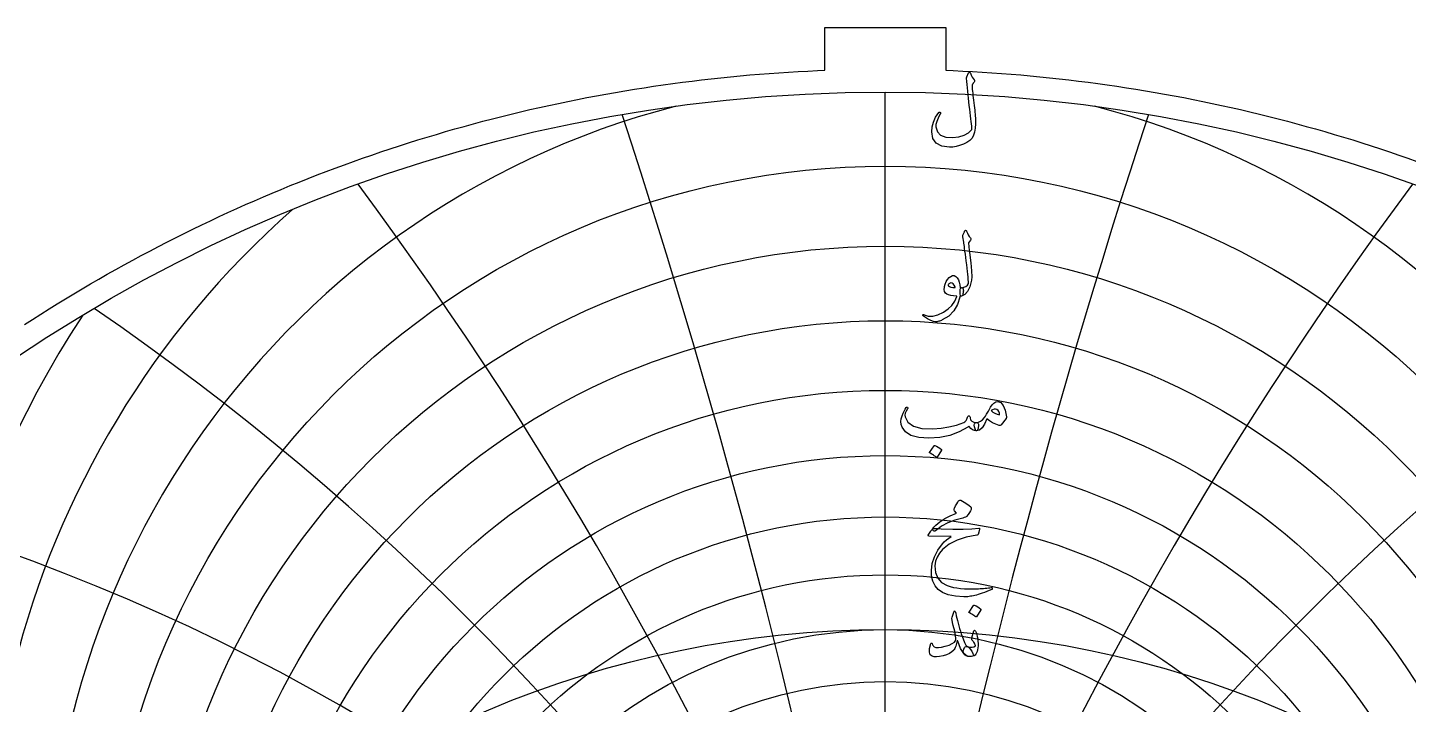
# Model space of a CAD drawing. Header units: millimetres. Extents: x -80 to 80, y -80 to 82.
# Drawn here: x -43.7 to 26.6, y 48 to 82.5 of the extents above; entities that cross this region are included whole.
import ezdxf

# ---------------------------------------------------------------- set-up
doc = ezdxf.new("R2010")
doc.units = ezdxf.units.MM
for name, color, linetype in [('CUT_OUTER', 1, 'Continuous'), ('ENGRAVE', 7, 'Continuous'), ('ENGRAVE_FINE', 8, 'Continuous'), ('TEXT', 5, 'Continuous')]:
    doc.layers.add(name, color=color, linetype=linetype)

msp = doc.modelspace()

# ---------------------------------------------------------------- linework, layer by layer
at = {"layer": 'CUT_OUTER'}
msp.add_lwpolyline([(-43.8278, 67.3681), (-43.4136, 67.6358), (-42.9978, 67.9009), (-42.5803, 68.1634), (-42.1613, 68.4234), (-41.7406, 68.6808), (-41.3184, 68.9356), (-40.8947, 69.1879), (-40.4694, 69.4375), (-40.0426, 69.6845), (-39.6142, 69.9289), (-39.1844, 70.1706), (-38.7531, 70.4098), (-38.3204, 70.6462), (-37.8862, 70.88), (-37.4505, 71.1111), (-37.0135, 71.3396), (-36.5751, 71.5654), (-36.1353, 71.7884), (-35.6941, 72.0088), (-35.2516, 72.2265), (-34.8078, 72.4414), (-34.3626, 72.6536), (-33.9162, 72.8631), (-33.4684, 73.0698), (-33.0195, 73.2738), (-32.5692, 73.475), (-32.1178, 73.6735), (-31.6651, 73.8692), (-31.2113, 74.0621), (-30.7563, 74.2522), (-30.3001, 74.4395), (-29.8428, 74.624), (-29.3843, 74.8057), (-28.9248, 74.9846), (-28.4641, 75.1607), (-28.0024, 75.3339), (-27.5396, 75.5043), (-27.0758, 75.6719), (-26.611, 75.8366), (-26.1452, 75.9985), (-25.6784, 76.1575), (-25.2106, 76.3136), (-24.7419, 76.4668), (-24.2722, 76.6172), (-23.8016, 76.7647), (-23.3302, 76.9093), (-22.8578, 77.051), (-22.3846, 77.1898), (-21.9106, 77.3257), (-21.4357, 77.4587), (-20.96, 77.5888), (-20.4836, 77.7159), (-20.0063, 77.8401), (-19.5283, 77.9614), (-19.0496, 78.0798), (-18.5701, 78.1952), (-18.09, 78.3077), (-17.6092, 78.4172), (-17.1277, 78.5238), (-16.6455, 78.6274), (-16.1628, 78.728), (-15.6794, 78.8257), (-15.1954, 78.9204), (-14.7109, 79.0122), (-14.2258, 79.101), (-13.7402, 79.1868), (-13.2541, 79.2696), (-12.7674, 79.3494), (-12.2803, 79.4263), (-11.7927, 79.5001), (-11.3047, 79.571), (-10.8163, 79.6388), (-10.3274, 79.7037), (-9.8381, 79.7656), (-9.3485, 79.8244), (-8.8586, 79.8803), (-8.3683, 79.9332), (-7.8776, 79.983), (-7.3867, 80.0298), (-6.8955, 80.0736), (-6.4041, 80.1144), (-5.9124, 80.1522), (-5.4205, 80.187), (-4.9283, 80.2188), (-4.436, 80.2475), (-3.9436, 80.2732), (-3.4509, 80.2959), (-3.08, 80.3107), (-3.08, 82.482), (3.08, 82.482), (3.08, 80.3107), (3.4509, 80.2959), (3.9436, 80.2732), (4.436, 80.2475), (4.9283, 80.2188), (5.4205, 80.187), (5.9124, 80.1522), (6.4041, 80.1144), (6.8955, 80.0736), (7.3867, 80.0298), (7.8776, 79.983), (8.3683, 79.9332), (8.8586, 79.8803), (9.3485, 79.8244), (9.8381, 79.7656), (10.3274, 79.7037), (10.8163, 79.6388), (11.3047, 79.571), (11.7927, 79.5001), (12.2803, 79.4263), (12.7674, 79.3494), (13.2541, 79.2696), (13.7402, 79.1868), (14.2258, 79.101), (14.7109, 79.0122), (15.1954, 78.9204), (15.6794, 78.8257), (16.1628, 78.728), (16.6455, 78.6274), (17.1277, 78.5238), (17.6092, 78.4172), (18.09, 78.3077), (18.5701, 78.1952), (19.0496, 78.0798), (19.5283, 77.9614), (20.0063, 77.8401), (20.4836, 77.7159), (20.96, 77.5888), (21.4357, 77.4587), (21.9106, 77.3257), (22.3846, 77.1898), (22.8578, 77.051), (23.3302, 76.9093), (23.8016, 76.7647), (24.2722, 76.6172), (24.7419, 76.4668), (25.2106, 76.3136), (25.6784, 76.1575), (26.1452, 75.9985), (26.611, 75.8366), (27.0758, 75.6719)], dxfattribs=at)
at = {"layer": 'ENGRAVE'}
msp.add_lwpolyline([(0, -79.2), (0, 79.2)], dxfattribs=at)
for centre, radius in [((0, 0), 79.2), ((0, 35.6763), 39.7565), ((0, 30.1475), 27.4305), ((0, 0), 51.8435)]:
    msp.add_circle(centre, radius, dxfattribs=at)
msp.add_arc((0, 45.3644), 56.3841, 168.321204, 11.678796, dxfattribs=at)
at = {"layer": 'ENGRAVE_FINE'}
for centre, radius in [((0, 34.3197), 37.0367), ((0, 33.1031), 34.4607), ((0, 32.0107), 32.0107), ((0, 31.0292), 29.6717), ((0, 29.3559), 25.2757), ((0, 28.6462), 23.1973), ((0, 28.0115), 21.1862)]:
    msp.add_circle(centre, radius, dxfattribs=at)
for centre, radius, start, end in [((0, 37.1915), 42.6405, 104.46207, 75.53793), ((-378.3318, -41.982), 384.1681, 3.549067, 18.208032), ((-378.3318, -41.982), 384.1681, 3.549067, 18.208032), ((378.3318, -41.982), 384.1681, 161.791968, 176.450933), ((378.3318, -41.982), 384.1681, 161.791968, 176.450933), ((-183.2845, -41.982), 195.0473, 7.145895, 36.6736), ((-183.2845, -41.982), 195.0473, 7.145895, 36.6736), ((183.2845, -41.982), 195.0473, 143.3264, 172.854105), ((183.2845, -41.982), 195.0473, 143.3264, 172.854105), ((0, 38.8878), 45.7131, 131.307855, 48.692145), ((0, 40.7922), 49.0034, 146.48771, 33.51229), ((-115.5453, -41.982), 133.4202, 10.840654, 55.662821), ((-115.5453, -41.982), 133.4202, 10.840654, 55.662821), ((115.5453, -41.982), 133.4202, 124.337179, 169.159346), ((115.5453, -41.982), 133.4202, 124.337179, 169.159346), ((0, 42.9376), 52.5462, 158.307565, 21.692435), ((-79.502, -41.982), 103.7825, 14.688568, 75.445741), ((-79.502, -41.982), 103.7825, 14.688568, 75.445741), ((79.502, -41.982), 103.7825, 104.554259, 165.311432), ((79.502, -41.982), 103.7825, 104.554259, 165.311432), ((0, 48.1228), 60.5693, 177.166321, 2.833679)]:
    msp.add_arc(centre, radius, start, end, dxfattribs=at)
at = {"layer": 'TEXT'}
for points in [[(4.2412, 80.1759), (4.2494, 80.1903), (4.26, 80.2005), (4.2729, 80.2067), (4.2881, 80.2087), (4.3033, 80.2061), (4.3162, 80.1982), (4.3267, 80.185), (4.3349, 80.1666), (4.3785, 80.0591), (4.4251, 79.9663), (4.4746, 79.8882), (4.527, 79.8246), (4.5425, 79.8018), (4.5469, 79.7755), (4.5401, 79.7456), (4.5223, 79.7122), (4.5109, 79.6961), (4.5, 79.6806), (4.4898, 79.6657), (4.4801, 79.6513), (4.471, 79.6379), (4.4626, 79.6256), (4.4547, 79.6145), (4.4473, 79.6045), (4.435, 79.5864), (4.4263, 79.5647), (4.421, 79.5395), (4.4192, 79.5108), (4.4248, 79.4299), (4.4321, 79.3416), (4.4412, 79.246), (4.452, 79.1431), (4.4643, 79.0329), (4.4778, 78.9154), (4.4924, 78.7905), (4.5082, 78.6584), (4.5259, 78.5265), (4.5416, 78.4025), (4.5552, 78.2864), (4.5668, 78.1783), (4.5766, 78.0777), (4.5849, 77.9845), (4.5918, 77.8985), (4.5972, 77.8199), (4.6034, 77.5872), (4.5843, 77.3668), (4.5401, 77.1586), (4.4708, 76.9628), (4.4031, 76.8478), (4.2986, 76.7415), (4.1572, 76.644), (3.9789, 76.5553), (3.7857, 76.4818), (3.6042, 76.43), (3.4344, 76.3999), (3.2764, 76.3914), (2.8806, 76.4458), (2.5972, 76.5951), (2.4262, 76.8393), (2.3677, 77.1783), (2.3882, 77.4309), (2.4543, 77.6783), (2.5662, 77.9204), (2.7237, 78.1572), (2.7357, 78.1709), (2.7483, 78.1794), (2.7614, 78.1827), (2.7752, 78.1806), (2.7898, 78.175), (2.801, 78.1677), (2.8086, 78.1586), (2.8127, 78.1478), (2.8156, 78.1317), (2.815, 78.1162), (2.8109, 78.1013), (2.8033, 78.0869), (2.6959, 77.8776), (2.6218, 77.6993), (2.5811, 77.5521), (2.5738, 77.4359), (2.6519, 77.1856), (2.8209, 77.0108), (3.0805, 76.9116), (3.4309, 76.8879), (3.7468, 76.9221), (4.0152, 77.0014), (4.2363, 77.1259), (4.4099, 77.2954), (4.4062, 77.3772), (4.3999, 77.4728), (4.391, 77.5821), (4.3794, 77.7052), (4.3649, 77.8423), (4.3472, 77.9938), (4.3263, 78.1597), (4.3021, 78.3399), (4.2793, 78.5257), (4.2576, 78.7087), (4.2371, 78.8887), (4.2178, 79.0659), (4.2, 79.24), (4.1839, 79.4113), (4.1695, 79.5796), (4.1569, 79.745), (4.1382, 79.9043), (4.1391, 79.9224), (4.1417, 79.9394), (4.1461, 79.9552), (4.1523, 79.9698)], [(3.9579, 71.9135), (3.9895, 71.9899), (4.0141, 72.0505), (4.0316, 72.0953), (4.0422, 72.1243), (4.0504, 72.1427), (4.0609, 72.1559), (4.0738, 72.1638), (4.089, 72.1664), (4.1063, 72.1635), (4.1206, 72.1547), (4.1321, 72.1401), (4.1405, 72.1196), (4.1795, 72.0192), (4.226, 71.9287), (4.2802, 71.8482), (4.3419, 71.7777), (4.3592, 71.7551), (4.3642, 71.7297), (4.3569, 71.7013), (4.3373, 71.6699), (4.2342, 71.5247), (4.2412, 71.4597), (4.2483, 71.3959), (4.2553, 71.3333), (4.2623, 71.2718), (4.2693, 71.2115), (4.2764, 71.1524), (4.2834, 71.0944), (4.2904, 71.0376), (4.3551, 70.5118), (4.3946, 70.1008), (4.409, 69.8046), (4.3982, 69.6231), (4.3097, 69.2937), (4.1944, 69.0505), (4.0521, 68.8933), (3.8829, 68.8221), (3.8782, 68.8221), (3.8736, 68.8221), (3.8689, 68.8221), (3.8642, 68.8221), (3.8364, 68.8485), (3.8185, 68.9088), (3.8106, 69.0031), (3.8127, 69.1313), (3.8171, 69.1787), (3.8302, 69.2132), (3.8522, 69.2349), (3.8829, 69.2437), (4.0018, 69.2674), (4.1007, 69.3104), (4.1798, 69.3728), (4.2389, 69.4545), (4.235, 69.5525), (4.2278, 69.6641), (4.2174, 69.7891), (4.2038, 69.9275), (4.1872, 70.0789), (4.1681, 70.2425), (4.1463, 70.4185), (4.1218, 70.6067), (4.0993, 70.7917), (4.0785, 70.958), (4.0595, 71.1055), (4.0422, 71.2343), (4.0273, 71.3444), (4.0152, 71.4357), (4.0062, 71.5083), (4, 71.5622), (3.9532, 71.8292), (3.9517, 71.8555), (3.952, 71.8784), (3.9541, 71.8977), (3.9579, 71.9135)], [(3.7893, 68.7706), (3.6795, 68.3851), (3.4953, 68.0622), (3.2368, 67.8019), (2.904, 67.6043), (2.8575, 67.5843), (2.8115, 67.5663), (2.7661, 67.5503), (2.7213, 67.5364), (2.6774, 67.5249), (2.6347, 67.5159), (2.5931, 67.5096), (2.5527, 67.506), (2.452, 67.5203), (2.3185, 67.5727), (2.1522, 67.6632), (1.9532, 67.7917), (1.9318, 67.8101), (1.9192, 67.828), (1.9154, 67.8453), (1.9204, 67.8619), (1.9315, 67.8748), (1.9461, 67.8807), (1.9643, 67.8795), (1.986, 67.8713), (2.1929, 67.8043), (2.4251, 67.8046), (2.6824, 67.8722), (2.9649, 68.0071), (3.1956, 68.1638), (3.3864, 68.3479), (3.5375, 68.5596), (3.6487, 68.7987), (3.6479, 68.8072), (3.6452, 68.8139), (3.6408, 68.8189), (3.6347, 68.8221), (3.4734, 68.8315), (3.3361, 68.8502), (3.2228, 68.8783), (3.1335, 68.9158), (3.0644, 68.9738), (3.0211, 69.054), (3.0035, 69.1565), (3.0117, 69.2812), (3.0144, 69.2977), (3.0176, 69.3145), (3.0214, 69.3317), (3.0258, 69.3491), (3.0308, 69.3671), (3.0363, 69.386), (3.0425, 69.4057), (3.0492, 69.4264), (3.1042, 69.5601), (3.171, 69.6711), (3.2494, 69.7592), (3.3396, 69.8245), (3.4318, 69.8602), (3.5164, 69.8596), (3.5934, 69.8227), (3.6628, 69.7495), (3.7234, 69.6477), (3.7693, 69.5294), (3.8007, 69.3947), (3.8174, 69.2437), (3.8266, 69.2438), (3.8355, 69.2443), (3.8441, 69.245), (3.8525, 69.246), (3.8608, 69.2471), (3.8695, 69.2478), (3.8784, 69.2482), (3.8876, 69.2484), (3.9192, 69.2416), (3.9438, 69.2214), (3.9614, 69.1878), (3.9719, 69.1406), (3.9763, 69.0888), (3.9754, 69.0364), (3.9693, 68.9834), (3.9579, 68.9299), (3.9429, 68.8827), (3.9263, 68.8491), (3.9078, 68.8289), (3.8876, 68.8221), (3.7986, 68.8221), (3.798, 68.8137), (3.7963, 68.8022), (3.7934, 68.7879), (3.7893, 68.7706)], [(3.5644, 69.2952), (3.5152, 69.381), (3.4614, 69.4416), (3.4028, 69.477), (3.3396, 69.4872), (3.3018, 69.4773), (3.2682, 69.4615), (3.2386, 69.4398), (3.2131, 69.4123), (3.2049, 69.3977), (3.2038, 69.3819), (3.2096, 69.3649), (3.2225, 69.3467), (3.2708, 69.3043), (3.3408, 69.2753), (3.4324, 69.2598), (3.5457, 69.2577), (3.5574, 69.2601), (3.5644, 69.2671), (3.5668, 69.2788), (3.5644, 69.2952)], [(5.7331, 63.4488), (5.8797, 63.3967), (6.0012, 63.2497), (6.0975, 63.0079), (6.1687, 62.6713), (6.1713, 62.647), (6.1698, 62.6256), (6.1643, 62.6072), (6.1546, 62.5916), (5.897, 62.2685), (5.8791, 62.2488), (5.8584, 62.2368), (5.8346, 62.2324), (5.808, 62.2357), (5.6329, 62.2954), (5.4684, 62.3715), (5.3144, 62.464), (5.171, 62.5729), (5.0554, 62.3045), (4.9286, 62.1127), (4.7907, 61.9977), (4.6417, 61.9593), (4.625, 61.9655), (4.6078, 61.9839), (4.5899, 62.0146), (4.5715, 62.0577), (4.5431, 62.1642), (4.5328, 62.2497), (4.5407, 62.3141), (4.5668, 62.3574), (4.582, 62.3677), (4.5996, 62.375), (4.6195, 62.3794), (4.6417, 62.3809), (4.7483, 62.399), (4.8525, 62.4488), (4.9544, 62.5302), (5.0539, 62.6432), (5.0975, 62.7087), (5.1628, 62.8165), (5.2497, 62.9663), (5.3583, 63.1584), (5.4432, 63.2854), (5.534, 63.3762), (5.6306, 63.4306), (5.7331, 63.4488)], [(1.0679, 63.149), (1.0846, 63.1672), (1.1019, 63.1748), (1.1197, 63.1719), (1.1382, 63.1584), (1.1522, 63.1408), (1.1569, 63.1209), (1.1522, 63.0987), (1.1382, 63.0741), (1.0668, 62.9634), (1.0211, 62.861), (1.0012, 62.7667), (1.007, 62.6806), (1.1537, 62.3978), (1.4391, 62.2005), (1.8633, 62.0887), (2.4262, 62.0624), (2.844, 62.0931), (3.2448, 62.1572), (3.6285, 62.2547), (3.9953, 62.3855), (4.06, 62.4239), (4.1136, 62.4827), (4.1561, 62.5621), (4.1874, 62.6619), (4.1979, 62.6903), (4.2155, 62.7099), (4.2401, 62.7207), (4.2717, 62.7228), (4.2942, 62.7131), (4.3103, 62.6935), (4.32, 62.6639), (4.3232, 62.6244), (4.3452, 62.5267), (4.4064, 62.4535), (4.5068, 62.4049), (4.6464, 62.3809), (4.6968, 62.3697), (4.7307, 62.3411), (4.7483, 62.2948), (4.7494, 62.231), (4.7325, 62.1121), (4.7096, 62.0272), (4.6809, 61.9763), (4.6464, 61.9593), (4.5436, 61.9728), (4.4462, 62.0132), (4.354, 62.0805), (4.267, 62.1748), (4.2597, 62.1786), (4.2471, 62.1759), (4.2292, 62.1669), (4.2061, 62.1514), (3.7693, 61.9055), (3.2928, 61.7298), (2.7764, 61.6244), (2.2202, 61.5893), (1.7061, 61.6244), (1.3068, 61.7298), (1.0223, 61.9055), (0.8525, 62.1514), (0.8138, 62.2887), (0.8009, 62.4289), (0.8138, 62.572), (0.8525, 62.7181), (0.9046, 62.8539), (0.9579, 62.971), (1.0123, 63.0694), (1.0679, 63.149)], [(5.3958, 62.9898), (5.4836, 62.9166), (5.5832, 62.8563), (5.6944, 62.8089), (5.8174, 62.7743), (5.8106, 62.8665), (5.7858, 62.9418), (5.7427, 63), (5.6815, 63.0413), (5.611, 63.0627), (5.5398, 63.0612), (5.4681, 63.0369), (5.3958, 62.9898)], [(2.4871, 61.2052), (2.493, 61.2111), (2.5012, 61.2146), (2.5117, 61.2158), (2.5246, 61.2146), (2.6156, 61.1777), (2.7014, 61.1326), (2.7819, 61.0793), (2.8572, 61.0179), (2.8645, 61.0085), (2.8677, 60.9991), (2.8668, 60.9898), (2.8618, 60.9804), (2.6417, 60.6244), (2.6335, 60.6159), (2.623, 60.6139), (2.6101, 60.6183), (2.5949, 60.6291), (2.5817, 60.6385), (2.5609, 60.6525), (2.5325, 60.6713), (2.4965, 60.6947), (2.4523, 60.7228), (2.3993, 60.7556), (2.3375, 60.793), (2.267, 60.8352), (2.2576, 60.8422), (2.2529, 60.8492), (2.2529, 60.8563), (2.2576, 60.8633)], [(3.9532, 57.5247), (3.5439, 57.4179), (3.1827, 57.28), (2.8695, 57.1111), (2.6042, 56.9111), (2.5635, 56.8804), (2.5258, 56.8631), (2.4909, 56.8593), (2.459, 56.869), (2.4219, 56.9132), (2.4274, 56.9755), (2.4757, 57.056), (2.5668, 57.1547), (2.7819, 57.3332), (3.0293, 57.4943), (3.3089, 57.6377), (3.6206, 57.7636), (3.5316, 57.8947), (3.515, 57.9275), (3.507, 57.9603), (3.5079, 57.9931), (3.5176, 58.0259), (3.5805, 58.1509), (3.6382, 58.2542), (3.6906, 58.3359), (3.7377, 58.3959), (3.7679, 58.4243), (3.7974, 58.4392), (3.8264, 58.4407), (3.8548, 58.4287), (4.0196, 58.3356), (4.1581, 58.2484), (4.2702, 58.167), (4.356, 58.0914), (4.3727, 58.0672), (4.3806, 58.0364), (4.3797, 57.9992), (4.3701, 57.9556), (4.3399, 57.8874), (4.2916, 57.8046), (4.2251, 57.7071), (4.1405, 57.595), (4.1183, 57.5783), (4.0797, 57.561), (4.0246, 57.5431), (3.9532, 57.5247)], [(2.8478, 56.9814), (3.4488, 56.9603), (3.9684, 56.958), (4.4066, 56.9743), (4.7635, 57.0095), (4.7745, 57.0108), (4.784, 57.0101), (4.792, 57.0073), (4.7986, 57.0024), (4.8035, 56.9959), (4.8062, 56.9878), (4.807, 56.9783), (4.8057, 56.9673), (4.7964, 56.9246), (4.7875, 56.8854), (4.7789, 56.8496), (4.7705, 56.8174), (4.7625, 56.7887), (4.7547, 56.7636), (4.7472, 56.7419), (4.7401, 56.7238), (4.7249, 56.6948), (4.7073, 56.6734), (4.6874, 56.6596), (4.6651, 56.6535), (4.1241, 56.5554), (3.6534, 56.4017), (3.2529, 56.1924), (2.9227, 55.9275), (2.7559, 55.7369), (2.6347, 55.5352), (2.5591, 55.3224), (2.5293, 55.0985), (2.558, 54.7469), (2.6721, 54.4603), (2.8718, 54.2387), (3.1569, 54.0821), (3.3048, 54.0346), (3.4672, 53.9954), (3.6443, 53.9644), (3.8361, 53.9415), (4.0422, 53.9266), (4.2623, 53.9193), (4.4965, 53.9196), (4.7448, 53.9275), (4.833, 53.9325), (4.9198, 53.938), (5.0052, 53.9442), (5.089, 53.9509), (5.1708, 53.9582), (5.25, 53.9661), (5.3266, 53.9746), (5.4005, 53.9837), (5.423, 53.9849), (5.4391, 53.979), (5.4488, 53.9661), (5.452, 53.9462), (5.4503, 53.9231), (5.445, 53.9052), (5.4362, 53.8927), (5.4239, 53.8853), (5.2916, 53.8294), (5.1663, 53.7788), (5.048, 53.7334), (4.9368, 53.6933), (4.8329, 53.6582), (4.7366, 53.6277), (4.6479, 53.602), (4.5668, 53.5809), (4.4905, 53.5654), (4.4163, 53.5516), (4.3441, 53.5396), (4.274, 53.5294), (4.2057, 53.5215), (4.1388, 53.5165), (4.0734, 53.5144), (4.0094, 53.5153), (3.5726, 53.5493), (3.2085, 53.623), (2.9169, 53.7366), (2.6979, 53.89), (2.5372, 54.0818), (2.4251, 54.3057), (2.3615, 54.5619), (2.3466, 54.8502), (2.3926, 55.2079), (2.5024, 55.5551), (2.676, 55.8918), (2.9134, 56.2179), (3.0062, 56.3166), (3.1113, 56.4111), (3.2287, 56.5016), (3.3583, 56.5879), (2.2248, 56.5973), (2.1976, 56.609), (2.1862, 56.6301), (2.1906, 56.6605), (2.2108, 56.7003), (2.2488, 56.7583), (2.2834, 56.8104), (2.3144, 56.8567), (2.3419, 56.8971), (2.3659, 56.9313), (2.3864, 56.9591), (2.4034, 56.9805), (2.4169, 56.9954), (2.4473, 56.9981), (2.5293, 56.9966), (2.6628, 56.991), (2.8478, 56.9814)], [(3.5902, 52.6762), (3.6171, 52.5534), (3.6464, 52.4285), (3.678, 52.3016), (3.712, 52.1727), (3.7483, 52.0411), (3.7869, 51.9063), (3.8279, 51.7682), (3.8712, 51.627), (3.9587, 51.3729), (4.0387, 51.182), (4.111, 51.0544), (4.1757, 50.99), (4.2322, 50.9516), (4.2893, 50.8975), (4.3469, 50.8275), (4.4052, 50.7417), (4.4602, 50.6355), (4.4754, 50.5556), (4.4508, 50.502), (4.3864, 50.4748), (4.1783, 50.4958), (3.9942, 50.634), (3.834, 50.8893), (3.6979, 51.2617), (3.695, 51.2678), (3.6909, 51.2722), (3.6856, 51.2748), (3.6792, 51.2757), (3.6745, 51.2748), (3.6698, 51.2722), (3.6651, 51.2678), (3.6604, 51.2617), (3.6473, 51.2013), (3.6312, 51.1375), (3.6121, 51.0702), (3.5902, 50.9994), (3.5662, 50.9323), (3.541, 50.8764), (3.5147, 50.8316), (3.4871, 50.7979), (3.3882, 50.7116), (3.2647, 50.6352), (3.1165, 50.5687), (2.9438, 50.5122), (2.7682, 50.4704), (2.6159, 50.4525), (2.4871, 50.4587), (2.3817, 50.4888), (2.2916, 50.5643), (2.2506, 50.6972), (2.2588, 50.8875), (2.3162, 51.1352), (2.3217, 51.1434), (2.3291, 51.1492), (2.3381, 51.1528), (2.349, 51.1539), (2.3618, 51.1525), (2.3724, 51.1481), (2.3806, 51.1408), (2.3864, 51.1305), (2.4087, 51.0787), (2.4333, 51.0357), (2.4602, 51.0014), (2.4895, 50.9759), (2.5808, 50.942), (2.7049, 50.9338), (2.8618, 50.9513), (3.0515, 50.9947), (3.2538, 51.0597), (3.411, 51.1328), (3.5231, 51.2142), (3.5902, 51.3038), (3.6013, 51.3946), (3.5832, 51.5497), (3.5357, 51.7693), (3.459, 52.0532), (3.4222, 52.2028), (3.4005, 52.3237), (3.3941, 52.4159), (3.4028, 52.4795), (3.4918, 52.7324), (3.5015, 52.759), (3.5117, 52.7781), (3.5226, 52.7895), (3.534, 52.7933), (3.548, 52.786), (3.5621, 52.764), (3.5761, 52.7274), (3.5902, 52.6762)], [(4.4942, 53.079), (4.5, 53.0848), (4.5082, 53.0884), (4.5188, 53.0895), (4.5316, 53.0884), (4.6227, 53.0515), (4.7085, 53.0064), (4.789, 52.9531), (4.8642, 52.8916), (4.8715, 52.8823), (4.8747, 52.8729), (4.8739, 52.8635), (4.8689, 52.8542), (4.6487, 52.4982), (4.6405, 52.4897), (4.63, 52.4877), (4.6171, 52.492), (4.6019, 52.5029), (4.5887, 52.5122), (4.5679, 52.5263), (4.5395, 52.545), (4.5035, 52.5685), (4.4593, 52.5966), (4.4064, 52.6293), (4.3446, 52.6668), (4.274, 52.709), (4.2647, 52.716), (4.26, 52.723), (4.26, 52.73), (4.2647, 52.7371)], [(4.5363, 51.1633), (4.5088, 51.2093), (4.4825, 51.2488), (4.4573, 51.2819), (4.4333, 51.3085), (4.416, 51.3313), (4.4064, 51.3577), (4.4043, 51.3875), (4.4099, 51.4209), (4.5082, 51.7769), (4.522, 51.8079), (4.5398, 51.8167), (4.5618, 51.8032), (4.5879, 51.7675), (4.6271, 51.6917), (4.6605, 51.6001), (4.688, 51.4926), (4.7096, 51.3694), (4.7222, 51.2511), (4.7272, 51.1352), (4.7246, 51.0216), (4.7143, 50.9104), (4.6976, 50.8135), (4.6757, 50.7289), (4.6484, 50.6566), (4.616, 50.5965), (4.5758, 50.552), (4.5211, 50.5169), (4.4517, 50.4912), (4.3677, 50.4748), (4.2816, 50.4715), (4.2014, 50.4853), (4.1271, 50.516), (4.0586, 50.5638), (4.0056, 50.6244), (3.9778, 50.6937), (3.9751, 50.7719), (3.9977, 50.8588), (4.0337, 50.93), (4.0761, 50.9748), (4.125, 50.9932), (4.1804, 50.9853), (4.308, 50.9546), (4.4192, 50.9513), (4.5141, 50.9756), (4.5925, 51.0275), (4.5943, 51.0412), (4.5855, 51.0684), (4.5662, 51.1091), (4.5363, 51.1633)]]:
    msp.add_lwpolyline(points, close=True, dxfattribs=at)

doc.saveas('drawing.dxf')
